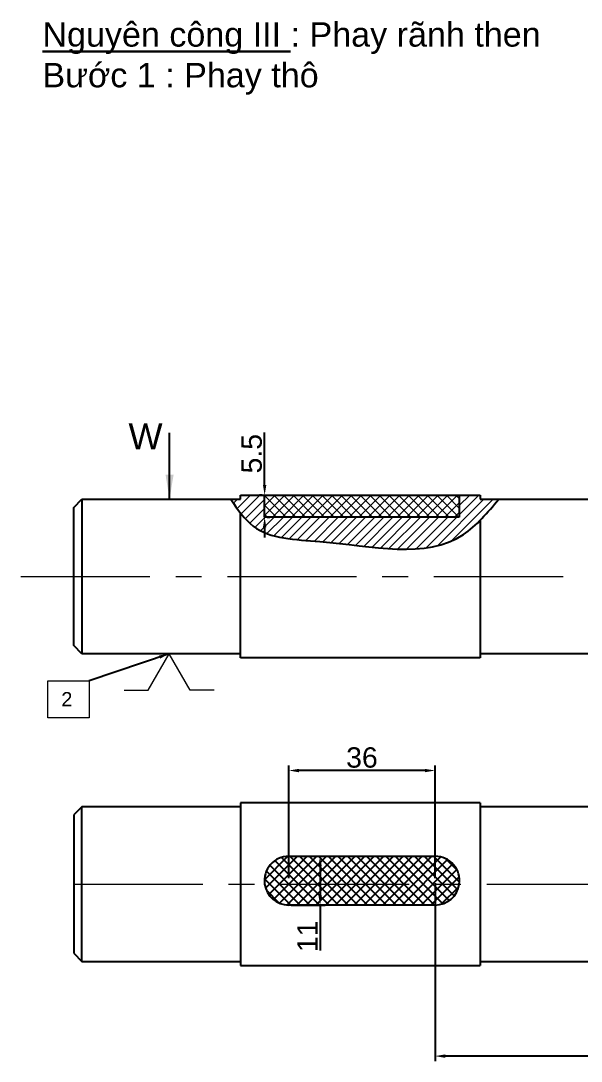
# Model space of a CAD drawing. Header units: inches. Extents: x 12 to 2456, y 1 to 1260.
# Drawn here: x 1874.4 to 2012.2, y 158.9 to 414.7 of the extents above; entities that cross this region are included whole.
import ezdxf

# ---------------------------------------------------------------- set-up
doc = ezdxf.new("R2010")
doc.units = ezdxf.units.IN
doc.header["$MEASUREMENT"] = 0
doc.linetypes.add('CENTER', pattern=[50.8, 31.75, -6.35, 6.35, -6.35])
for name, color, linetype, lineweight in [('Duong _dam', 7, 'Continuous', 30), ('Duong_dinh_vi', 5, 'Continuous', 15), ('Duong_manh', 3, 'Continuous', 5), ('Duong_manh @ 1', 3, 'Continuous', 5), ('Duong_tam', 3, 'CENTER', 5), ('Luong_du_gc', 1, 'Continuous', 5)]:
    doc.layers.add(name, color=color, linetype=linetype, lineweight=lineweight)
doc.styles.get("Standard").update_dxf_attribs({"font": 'arial.ttf'})
doc.dimstyles.new('Copy(2) of ISO-25', dxfattribs={"dimtxt": 5, "dimasz": 2.5, "dimexe": 1.25, "dimexo": 0.625, "dimtad": 1, "dimtxsty": 'Standard', "dimcen": 2.5, "dimadec": 0, "dimazin": 0, "dimtfac": 1, "dimtmove": 0, "dimatfit": 3, "dimfxl": 1, "dimfrac": 2, "dimarcsym": 0})
doc.dimstyles.new('ISO-25', dxfattribs={"dimtxt": 3.5, "dimasz": 2.5, "dimexe": 1.25, "dimexo": 0.625, "dimtad": 1, "dimtxsty": 'Standard', "dimcen": 2.5, "dimadec": 0, "dimazin": 0, "dimtfac": 1, "dimtmove": 0, "dimatfit": 3, "dimfxl": 1, "dimarcsym": 0})
pattern_1 = [(45, (1795.3702, 132.8822), (-1.178511, 1.178511), []), (135, (1795.3702, 132.8822), (-1.178511, -1.178511), [])]

# ---------------------------------------------------------------- blocks, each defined once
blk = doc.blocks.new('*D88')
at = {"layer": 'Defpoints', "color": 0, "transparency": 16777216}
for p in [(1934.35, 298.05), (1934.35, 298.05), (1934.35, 292.65)]:
    blk.add_point(p, dxfattribs=at)
at = {"layer": 'Duong_manh', "color": 0, "lineweight": -2, "transparency": 16777216}
for p, q in [((1934.35, 300.55), (1934.35, 313.44)), ((1933.73, 298.05), (1933.1, 298.05)), ((1934.35, 292.65), (1934.35, 298.05)), ((1934.98, 292.65), (1935.6, 292.65)), ((1934.35, 290.15), (1934.35, 287.65))]:
    blk.add_line(p, q, dxfattribs=at)
at = {"layer": 'Duong_manh', "color": 0, "transparency": 16777216}
for points in [[(1933.94, 300.55), (1934.77, 300.55), (1934.35, 298.05)], [(1933.94, 290.15), (1934.77, 290.15), (1934.35, 292.65)]]:
    blk.add_solid(points, dxfattribs=at)
at = {"layer": 'Duong_manh', "color": 0, "transparency": 16777216, "insert": (1931.18, 308.24), "char_height": 5, "attachment_point": 5, "rotation": 90}
blk.add_mtext('5.5', dxfattribs=at)
blk = doc.blocks.new('*D90')
at = {"layer": 'Defpoints', "color": 0, "transparency": 16777216}
for p in [(1940.29, 209.26), (1940.29, 197.26), (1947.99, 197.26)]:
    blk.add_point(p, dxfattribs=at)
at = {"layer": 'Duong_manh', "color": 0, "lineweight": -2, "transparency": 16777216}
for p, q in [((1940.91, 209.26), (1949.24, 209.26)), ((1947.99, 206.76), (1947.99, 199.76)), ((1940.91, 197.26), (1949.24, 197.26)), ((1947.99, 197.26), (1947.99, 186.09))]:
    blk.add_line(p, q, dxfattribs=at)
at = {"layer": 'Duong_manh', "color": 0, "transparency": 16777216}
for points in [[(1947.57, 206.76), (1948.41, 206.76), (1947.99, 209.26)], [(1947.57, 199.76), (1948.41, 199.76), (1947.99, 197.26)]]:
    blk.add_solid(points, dxfattribs=at)
at = {"layer": 'Duong_manh', "color": 0, "transparency": 16777216, "insert": (1944.86, 189.58), "char_height": 5, "attachment_point": 5, "rotation": 90}
blk.add_mtext('11', dxfattribs=at)
blk = doc.blocks.new('*D91')
at = {"layer": 'Defpoints', "color": 0, "transparency": 16777216}
for p in [(1940.29, 230.33), (1940.29, 203.26), (1976.29, 203.26)]:
    blk.add_point(p, dxfattribs=at)
at = {"layer": 'Duong_manh', "color": 0, "lineweight": -2, "transparency": 16777216}
for p, q in [((1940.29, 203.88), (1940.29, 231.58)), ((1973.79, 230.33), (1942.79, 230.33)), ((1976.29, 203.88), (1976.29, 231.58))]:
    blk.add_line(p, q, dxfattribs=at)
at = {"layer": 'Duong_manh', "color": 0, "transparency": 16777216}
for points in [[(1942.79, 230.74), (1942.79, 229.91), (1940.29, 230.33)], [(1973.79, 230.74), (1973.79, 229.91), (1976.29, 230.33)]]:
    blk.add_solid(points, dxfattribs=at)
at = {"layer": 'Duong_manh', "color": 0, "transparency": 16777216, "insert": (1958.29, 233.51), "char_height": 5, "attachment_point": 5}
blk.add_mtext('36', dxfattribs=at)
blk = doc.blocks.new('*D94')
at = {"layer": 'Defpoints', "color": 0, "transparency": 16777216}
for p in [(1976.29, 203.26), (2104.39, 186.9), (1976.29, 160.11)]:
    blk.add_point(p, dxfattribs=at)
at = {"layer": 'Duong_manh', "color": 0, "lineweight": -2, "transparency": 16777216}
for p, q in [((1976.29, 202.64), (1976.29, 158.86)), ((2104.39, 186.27), (2104.39, 158.86)), ((2101.89, 160.11), (1978.79, 160.11))]:
    blk.add_line(p, q, dxfattribs=at)
at = {"layer": 'Duong_manh', "color": 0, "transparency": 16777216}
for points in [[(1978.79, 160.53), (1978.79, 159.69), (1976.29, 160.11)], [(2101.89, 160.53), (2101.89, 159.69), (2104.39, 160.11)]]:
    blk.add_solid(points, dxfattribs=at)
at = {"layer": 'Duong_manh', "color": 0, "transparency": 16777216, "insert": (2040.34, 163.29), "char_height": 5, "attachment_point": 5}
blk.add_mtext('128.1', dxfattribs=at)

msp = doc.modelspace()

# ---------------------------------------------------------------- hatches: boundary and pattern name
h = msp.add_hatch()
h.set_pattern_fill('ANSI37', color=1, scale=13.333333)
h.set_pattern_definition(pattern_1)
h.paths.add_polyline_path([(1976.287, 209.259), (1940.29, 209.259, 0.4569157), (1934.352, 202.398), (1982.228, 202.398, 0.4570773)])
h.paths.add_polyline_path([(1982.228, 202.398), (1934.352, 202.398, 0.3726108), (1940.294, 197.259), (1976.29, 197.259, 0.3724212)])
at = {"layer": 'Duong_manh'}
h = msp.add_hatch(dxfattribs=at)
h.set_pattern_fill('ANSI31', color=3, scale=0.5)
h.set_pattern_definition([(45, (-737.0216, -147.2733), (-1.122532, 1.122532), [])])
edge = h.paths.add_edge_path()
edge.add_spline(control_points=[(1987.39, 291.878), (1988.954, 293.478), (1990.442, 295.261), (1991.929, 297.045)], knot_values=[66.3917368, 66.3917368, 66.3917368, 66.3917368, 73.0748887, 73.0748887, 73.0748887, 73.0748887], degree=3, periodic=0)
edge.add_line((1991.929, 297.045), (1987.39, 297.045))
edge.add_line((1987.39, 297.045), (1987.39, 298.045))
edge.add_line((1987.39, 298.045), (1982.228, 298.045))
edge.add_line((1982.228, 298.045), (1982.276, 298.005))
edge.add_line((1982.276, 298.005), (1982.228, 297.979))
edge.add_line((1982.228, 297.979), (1982.228, 292.645))
edge.add_line((1982.228, 292.645), (1934.352, 292.645))
edge.add_line((1934.352, 292.645), (1934.352, 297.979))
edge.add_line((1934.352, 297.979), (1934.228, 298.045))
edge.add_line((1934.228, 298.045), (1928.39, 298.045))
edge.add_line((1928.39, 298.045), (1928.39, 297.045))
edge.add_line((1928.39, 297.045), (1926.023, 297.045))
edge.add_spline(control_points=[(1926.023, 297.045), (1926.796, 295.903), (1927.57, 294.76), (1928.39, 293.699)], knot_values=[0, 0, 0, 0, 3.9637256, 3.9637256, 3.9637256, 3.9637256], degree=3, periodic=0)
edge.add_spline(control_points=[(1928.39, 293.699), (1929.359, 292.446), (1934.099, 287.217), (1954.537, 287.136), (1976.098, 281.683), (1986.081, 290.539), (1987.39, 291.878)], knot_values=[3.9637256, 3.9637256, 3.9637256, 3.9637256, 8.6446508, 25.4343204, 60.7981274, 66.3917368, 66.3917368, 66.3917368, 66.3917368], degree=3, periodic=0)
edge = h.paths.add_edge_path()
edge.add_line((2062.452, 295.545), (2058.421, 295.545))
edge.add_spline(control_points=[(2058.421, 295.545), (2058.794, 293.759), (2060.951, 283.432), (2082.137, 290.301), (2097.102, 284.283), (2101.817, 288.137), (2102.39, 288.672)], knot_values=[0, 0, 0, 0, 5.1297189, 29.6634186, 46.0911907, 48.4294779, 48.4294779, 48.4294779, 48.4294779], degree=3, periodic=0)
edge.add_spline(control_points=[(2102.39, 288.672), (2103.071, 289.307), (2103.73, 290.02), (2104.39, 290.733)], knot_values=[48.4294779, 48.4294779, 48.4294779, 48.4294779, 51.2092772, 51.2092772, 51.2092772, 51.2092772], degree=3, periodic=0)
edge.add_line((2104.39, 290.733), (2104.39, 293.545))
edge.add_line((2104.39, 293.545), (2102.39, 295.545))
edge.add_line((2102.39, 295.545), (2098.156, 295.545))
edge.add_line((2098.156, 295.545), (2098.156, 290.345))
edge.add_line((2098.156, 290.345), (2062.452, 290.345))
edge.add_line((2062.452, 290.345), (2062.452, 295.545))
at = {"layer": 'Luong_du_gc'}
h = msp.add_hatch(dxfattribs=at)
h.set_pattern_fill('ANSI37', color=1, scale=13.333333)
h.set_pattern_definition(pattern_1)
h.paths.add_polyline_path([(1934.352, 298.045), (1934.352, 292.645), (1982.228, 292.645), (1982.228, 298.045)])
h.paths.add_polyline_path([(2062.452, 295.545), (2062.452, 290.345), (2098.156, 290.345), (2098.156, 295.545)])

# ---------------------------------------------------------------- linework, layer by layer
at = {"layer": 'Duong _dam', "color": 0, "linetype": 'Continuous', "lineweight": 25}
for p, q in [((1887.39, 295.045), (1889.39, 297.045)), ((1889.39, 297.045), (1928.39, 297.045)), ((1889.39, 297.045), (1889.39, 259.045)), ((1928.39, 298.045), (1934.352, 298.045)), ((1928.39, 297.045), (1928.39, 298.045)), ((1934.352, 292.645), (1934.352, 298.045)), ((1934.352, 298.045), (1982.228, 298.045)), ((1982.228, 298.045), (1987.39, 298.045)), ((1982.228, 298.045), (1982.228, 292.645)), ((1987.39, 298.045), (1987.39, 297.045)), ((1987.39, 297.045), (2028.39, 297.045)), ((1887.39, 261.045), (1887.39, 295.045)), ((1928.39, 258.045), (1928.39, 293.699)), ((1982.228, 292.645), (1934.352, 292.645)), ((1987.39, 291.878), (1987.39, 258.045)), ((1889.39, 259.045), (1887.39, 261.045)), ((1928.39, 259.045), (1889.39, 259.045)), ((2028.39, 259.045), (1987.39, 259.045)), ((1987.39, 258.045), (1928.39, 258.045)), ((1889.39, 221.398), (1887.39, 219.398)), ((1928.39, 221.398), (1889.39, 221.398)), ((1889.39, 202.398), (1889.39, 221.398)), ((1987.39, 222.398), (1928.39, 222.398)), ((1928.39, 222.398), (1928.39, 202.398)), ((1987.39, 222.398), (1987.39, 202.398)), ((2028.39, 221.398), (1987.39, 221.398)), ((1887.39, 219.398), (1887.39, 185.398)), ((1940.29, 209.259), (1976.29, 209.259)), ((1889.39, 183.398), (1889.39, 202.398)), ((1928.39, 202.398), (1928.39, 182.398)), ((1987.39, 202.398), (1987.39, 182.398)), ((1976.29, 197.259), (1940.29, 197.259)), ((1887.39, 185.398), (1889.39, 183.398)), ((1889.39, 183.398), (1928.39, 183.398)), ((1928.39, 182.398), (1987.39, 182.398)), ((1987.39, 183.398), (2028.39, 183.398))]:
    msp.add_line(p, q, dxfattribs=at)
for centre, radius, start, end in [((1940.291, 203.258), 6.001, 90.01532, 188.24094), ((1976.288, 203.258), 6.001, 351.75906, 89.98468), ((1940.292, 203.262), 6.002, 188.27533, 269.98093), ((1976.288, 203.262), 6.002, 270.01907, 351.72467)]:
    msp.add_arc(centre, radius, start, end, dxfattribs=at)
msp.add_spline([(1926.023, 297.045), (1931.567, 290.413), (1947.932, 286.66), (1983.255, 288.358), (1991.929, 297.045)], degree=3, dxfattribs=at)
at = {"layer": 'Duong_dinh_vi', "color": 5}
msp.add_line((1928.39, 259.045), (1889.39, 259.045), dxfattribs=at)
at = {"layer": 'Duong_manh', "color": 5}
for p, q in [((1905.73, 250.085), (1910.881, 259.045)), ((1916.033, 250.085), (1910.881, 259.045)), ((1899.815, 250.085), (1905.73, 250.085)), ((1921.948, 250.085), (1916.033, 250.085))]:
    msp.add_line(p, q, dxfattribs=at)
at = {"layer": 'Duong_manh', "color": 0}
msp.add_lwpolyline([(1881, 252.387), (1891.195, 252.387), (1891.195, 243.297), (1881, 243.297)], close=True, dxfattribs=at)
at = {"layer": 'Duong_tam', "color": 0}
for p, q in [((1874.384, 278.045), (2113.049, 278.045)), ((1887.39, 202.398), (2107.899, 202.398))]:
    msp.add_line(p, q, dxfattribs=at)

# ---------------------------------------------------------------- texts
at = {"layer": 'Duong _dam', "color": 0, "insert": (1879.7, 414.336), "char_height": 6, "width": 212.86648, "attachment_point": 1}
msp.add_mtext('{\\LNguyên công III }: Phay rãnh then\\PBước 1 : Phay thô', dxfattribs=at)
at = {"layer": 'Duong _dam', "color": 0, "linetype": 'Continuous', "insert": (1900.871, 315.679), "char_height": 6.35, "attachment_point": 1}
msp.add_mtext('W', dxfattribs=at)
at = {"layer": 'Duong_manh @ 1', "color": 0, "insert": (1884.35, 249.621), "char_height": 3.5, "attachment_point": 1}
msp.add_mtext_dynamic_manual_height_columns('2', width=3.88243, gutter_width=12.5, heights=[0], dxfattribs=at)

# ---------------------------------------------------------------- dimensions: what is measured, and where the dimension line sits
at = {"layer": 'Duong_manh', "color": 0}
dim = msp.add_linear_dim(base=(1934.352, 298.045), p1=(1934.352, 292.645), p2=(1934.352, 298.045), angle=90, text='5.5', dimstyle='Copy(2) of ISO-25', dxfattribs=at)
dim.commit()
dim.dimension.update_dxf_attribs({"geometry": '*D88', "text_midpoint": (1931.184, 308.241)})
for base, p1, p2, text, picture, middle in [((1940.291, 230.327), (1976.288, 203.258), (1940.291, 203.258), '36', '*D91', (1958.29, 233.506)), ((1976.288, 160.11), (2104.39, 186.898), (1976.288, 203.262), '128.1', '*D94', (2040.339, 163.288))]:
    dim = msp.add_linear_dim(base=base, p1=p1, p2=p2, text=text, dimstyle='Copy(2) of ISO-25', dxfattribs=at)
    dim.commit()
    dim.dimension.update_dxf_attribs({"geometry": picture, "text_midpoint": middle})
dim = msp.add_linear_dim(base=(1947.99, 197.259), p1=(1940.29, 209.259), p2=(1940.29, 197.259), angle=90, text='11', dimstyle='Copy(2) of ISO-25', dxfattribs=at)
dim.commit()
dim.dimension.update_dxf_attribs({"geometry": '*D90', "text_midpoint": (1947.99, 189.578), "dimtype": 160})

# ---------------------------------------------------------------- leaders
for points, override in [([(1910.972, 297.045), (1910.972, 313.397)], {"dimasz": 6, "dimtad": 0}), ([(1910.881, 259.045), (1891.195, 252.387)], {"dimgap": 0.625, "dimtad": 0})]:
    msp.add_leader(points, dimstyle='ISO-25', override=override, dxfattribs=at)

doc.saveas('drawing.dxf')
